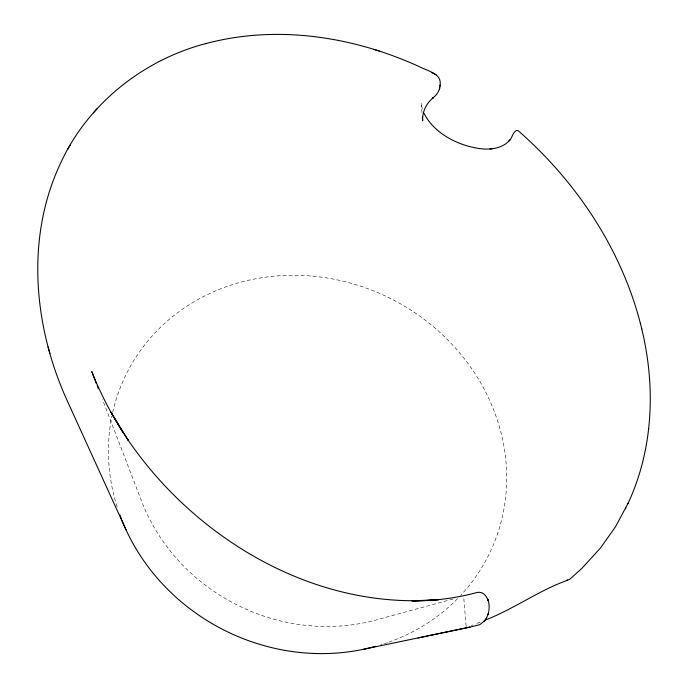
<?xml version="1.0" encoding="UTF-8"?>
<svg xmlns="http://www.w3.org/2000/svg" width="688" height="688" viewBox="0 0 688 688"><rect width="100%" height="100%" fill="white"/><g stroke="black" fill="none" stroke-linecap="round" stroke-linejoin="round"><path stroke-width="0.52" stroke-dasharray="3.44 2.58" d="M466.103 626.132L463.867 598.913L462.654 597.253M480.052 622.201L474.514 624.334M471.392 625.487L472.888 624.945M453.125 598.999L378.116 619.432C357.21 625.375 335.28 627.508 313.599 626.037L313.367 626.02C260.262 622.391 209.135 596.642 174.563 556.188L174.408 556.007C160.313 539.487 148.943 520.61 141.238 500.296L102.546 399.625M422.337 109.048L421.151 103.234L422.054 113.718M112.677 412.422A202.539 185.528 27 0 1 394.241 300.415A202.539 185.528 27 0 1 460.745 595.318M457.382 598.835A202.539 185.528 27 0 1 388.565 642.265M387.593 642.601A202.539 185.528 27 0 1 380.722 644.854M117.132 506.867A202.539 185.528 27 0 1 111.869 416.206"/><path stroke-width="1.03" d="M126.153 530.104L67.08 400.407C33.807 327.11 25.439 238.865 59.985 164.449C87.746 102.856 145.951 57.508 211.379 42.2C281.581 24.974 356.53 37.496 421.434 67.622C428.865 71.432 442.135 73.943 440.053 85.338C440.028 88.21 438.91 90.971 437.319 93.319C436.906 94.91 429.699 100.654 433.578 97.378C426.104 103.561 422.269 111.439 422.664 120.864L422.329 116.865M440.019 86.189L440.062 85.174M648.552 429.372C655.733 366.42 639.857 302.393 610.548 246.76C594.733 216.746 574.893 188.908 552.051 163.847C541.473 152.263 530.259 141.264 518.451 130.935C517.754 130.505 516.903 130.385 516.12 130.651C512.19 132.973 512.087 138.942 508.914 141.014C502.653 147.782 492.436 149.623 482.976 148.943C459.395 146.682 434.145 133.773 423.868 113.064M648.664 428.452C645.791 454.622 638.894 480.413 627.637 504.235M363.574 649.274L470.11 627.078L479.725 624.704L484.73 620.731L483.974 621.617C490.424 614.281 491.464 600.529 483.707 593.821C481.686 592.437 479.072 591.938 476.698 592.583C455.628 598.285 433.784 600.977 411.957 600.934L438.849 599.626C315.207 610.617 194.988 538.971 127.013 438.454M439.46 88.993L439.735 87.987M488.024 614.573L488.428 613.18M484.232 620.499C513.145 609.499 539.211 590.209 567.609 580.242L566.525 580.5L569.784 579.253L581.859 568.383L600.418 548.069L615.433 526.853L628.118 503.229M625.426 508.853L625.917 507.839M70.322 144.841L67.57 149.606M485.608 619.527L486.321 618.4M508.802 141.152L510.229 139.475M96.913 108.867L93.362 112.866M465.974 627.404L466.765 627.129M205.609 43.697L206.228 43.533M418.089 637.922L470.11 627.078M490.019 148.952L492.453 148.711M373.773 49.338L379.423 51.118M431.677 72.55L436.046 74.768M122.808 432.098L128.295 440.389L110.923 412.224L122.808 432.098C110.579 412.981 100.113 392.728 91.779 371.615L96.397 383.62M97.163 385.624L98.315 388.625M48.1 346.881L49.897 353.417M641.612 328.331L641.775 328.959M640.313 323.111L640.468 323.721M375.743 646.307A202.539 185.528 27 0 1 119.789 514.693M487.732 599.257L488.067 600.34L487.732 599.257"/></g></svg>
